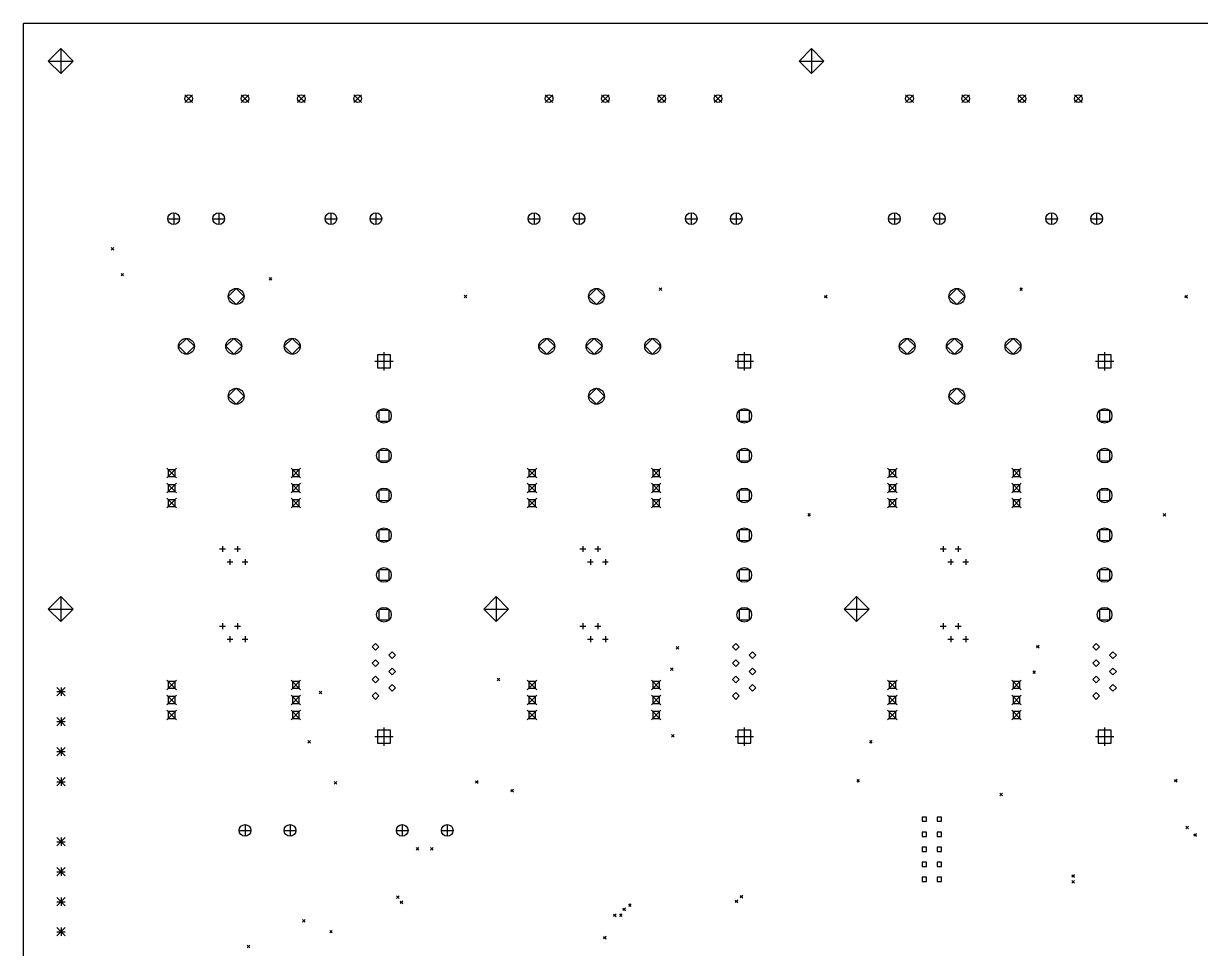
# Model space of a CAD drawing. Extents: x 3 to 18.8, y -15 to -2.7.
# Drawn here: x 3.1 to 10.94, y -8.86 to -2.7 of the extents above; entities that cross this region are included whole.
import ezdxf

# ---------------------------------------------------------------- set-up
doc = ezdxf.new("R2010")
doc.units = 0
doc.header["$MEASUREMENT"] = 0
doc.layers.add('BLACK', color=7, linetype='CONTINUOUS')

msp = doc.modelspace()

# ---------------------------------------------------------------- linework, layer by layer
at = {"layer": 'BLACK', "linetype": 'CONTINUOUS'}
for p, q in [((18.85, -2.7), (3.1, -2.7)), ((3.1, -13.2), (3.1, -2.7)), ((3.348, -2.867), (3.265, -2.95)), ((3.348, -2.867), (3.348, -3.033)), ((3.431, -2.95), (3.348, -2.867)), ((8.348, -2.867), (8.265, -2.95)), ((8.348, -2.867), (8.348, -3.033)), ((8.431, -2.95), (8.348, -2.867)), ((3.265, -2.95), (3.431, -2.95)), ((3.265, -2.95), (3.348, -3.033)), ((3.348, -3.033), (3.431, -2.95)), ((8.265, -2.95), (8.431, -2.95)), ((8.265, -2.95), (8.348, -3.033)), ((8.348, -3.033), (8.431, -2.95)), ((4.175, -3.1744), (4.2262, -3.2256)), ((4.2262, -3.1744), (4.175, -3.2256)), ((4.5498, -3.1744), (4.601, -3.2256)), ((4.601, -3.1744), (4.5498, -3.2256)), ((4.9246, -3.1744), (4.9758, -3.2256)), ((4.9758, -3.1744), (4.9246, -3.2256)), ((5.2994, -3.1744), (5.3506, -3.2256)), ((5.3506, -3.1744), (5.2994, -3.2256)), ((6.575, -3.1744), (6.6262, -3.2256)), ((6.6262, -3.1744), (6.575, -3.2256)), ((6.9498, -3.1744), (7.001, -3.2256)), ((7.001, -3.1744), (6.9498, -3.2256)), ((7.3246, -3.1744), (7.3758, -3.2256)), ((7.3758, -3.1744), (7.3246, -3.2256)), ((7.6994, -3.1744), (7.7506, -3.2256)), ((7.7506, -3.1744), (7.6994, -3.2256)), ((8.975, -3.1744), (9.0262, -3.2256)), ((9.0262, -3.1744), (8.975, -3.2256)), ((9.3498, -3.1744), (9.401, -3.2256)), ((9.401, -3.1744), (9.3498, -3.2256)), ((9.7246, -3.1744), (9.7758, -3.2256)), ((9.7758, -3.1744), (9.7246, -3.2256)), ((10.0994, -3.1744), (10.1506, -3.2256)), ((10.1506, -3.1744), (10.0994, -3.2256)), ((4.1, -3.961), (4.1, -4.039)), ((4.1, -3.961), (4.1, -4.039)), ((4.4, -3.961), (4.4, -4.039)), ((5.1469, -3.961), (5.1469, -4.039)), ((5.4469, -3.961), (5.4469, -4.039)), ((6.5, -3.961), (6.5, -4.039)), ((6.5, -3.961), (6.5, -4.039)), ((6.8, -3.961), (6.8, -4.039)), ((7.5469, -3.961), (7.5469, -4.039)), ((7.8469, -3.961), (7.8469, -4.039)), ((8.9, -3.961), (8.9, -4.039)), ((8.9, -3.961), (8.9, -4.039)), ((9.2, -3.961), (9.2, -4.039)), ((9.9469, -3.961), (9.9469, -4.039)), ((10.2469, -3.961), (10.2469, -4.039)), ((4.061, -4), (4.139, -4)), ((4.061, -4), (4.139, -4)), ((4.361, -4), (4.439, -4)), ((5.1079, -4), (5.1858, -4)), ((5.4079, -4), (5.4858, -4)), ((6.461, -4), (6.539, -4)), ((6.461, -4), (6.539, -4)), ((6.761, -4), (6.839, -4)), ((7.5079, -4), (7.5858, -4)), ((7.8079, -4), (7.8858, -4)), ((8.861, -4), (8.939, -4)), ((8.861, -4), (8.939, -4)), ((9.161, -4), (9.239, -4)), ((9.9079, -4), (9.9858, -4)), ((10.2079, -4), (10.2858, -4)), ((3.6845, -4.1915), (3.7015, -4.2085)), ((3.7015, -4.1915), (3.6845, -4.2085)), ((3.7495, -4.3645), (3.7665, -4.3815)), ((3.7665, -4.3645), (3.7495, -4.3815)), ((4.516, -4.4649), (4.4629, -4.518)), ((4.5691, -4.518), (4.516, -4.4649)), ((4.7355, -4.3915), (4.7525, -4.4085)), ((4.7525, -4.3915), (4.7355, -4.4085)), ((6.916, -4.4649), (6.8629, -4.518)), ((6.9691, -4.518), (6.916, -4.4649)), ((7.3345, -4.4615), (7.3515, -4.4785)), ((7.3515, -4.4615), (7.3345, -4.4785)), ((9.316, -4.4649), (9.2629, -4.518)), ((9.3691, -4.518), (9.316, -4.4649)), ((9.7345, -4.4615), (9.7515, -4.4785)), ((9.7515, -4.4615), (9.7345, -4.4785)), ((4.4629, -4.518), (4.516, -4.5711)), ((4.516, -4.5711), (4.5691, -4.518)), ((6.0344, -4.5095), (6.0514, -4.5265)), ((6.0514, -4.5095), (6.0344, -4.5265)), ((6.8629, -4.518), (6.916, -4.5711)), ((6.916, -4.5711), (6.9691, -4.518)), ((8.4344, -4.5105), (8.4514, -4.5275)), ((8.4514, -4.5105), (8.4344, -4.5275)), ((9.2629, -4.518), (9.316, -4.5711)), ((9.316, -4.5711), (9.3691, -4.518)), ((10.8344, -4.5105), (10.8514, -4.5275)), ((10.8514, -4.5105), (10.8344, -4.5275)), ((4.185, -4.7969), (4.1319, -4.85)), ((4.1319, -4.85), (4.185, -4.9031)), ((4.2381, -4.85), (4.185, -4.7969)), ((4.185, -4.9031), (4.2381, -4.85)), ((4.5, -4.7969), (4.4469, -4.85)), ((4.4469, -4.85), (4.5, -4.9031)), ((4.5531, -4.85), (4.5, -4.7969)), ((4.5, -4.9031), (4.5531, -4.85)), ((4.89, -4.7969), (4.8369, -4.85)), ((4.8369, -4.85), (4.89, -4.9031)), ((4.9431, -4.85), (4.89, -4.7969)), ((4.89, -4.9031), (4.9431, -4.85)), ((6.585, -4.7969), (6.5319, -4.85)), ((6.5319, -4.85), (6.585, -4.9031)), ((6.6381, -4.85), (6.585, -4.7969)), ((6.585, -4.9031), (6.6381, -4.85)), ((6.9, -4.7969), (6.8469, -4.85)), ((6.8469, -4.85), (6.9, -4.9031)), ((6.9531, -4.85), (6.9, -4.7969)), ((6.9, -4.9031), (6.9531, -4.85)), ((7.29, -4.7969), (7.2369, -4.85)), ((7.2369, -4.85), (7.29, -4.9031)), ((7.3431, -4.85), (7.29, -4.7969)), ((7.29, -4.9031), (7.3431, -4.85)), ((8.985, -4.7969), (8.9319, -4.85)), ((8.9319, -4.85), (8.985, -4.9031)), ((9.0381, -4.85), (8.985, -4.7969)), ((8.985, -4.9031), (9.0381, -4.85)), ((9.3, -4.7969), (9.2469, -4.85)), ((9.2469, -4.85), (9.3, -4.9031)), ((9.3531, -4.85), (9.3, -4.7969)), ((9.3, -4.9031), (9.3531, -4.85)), ((9.69, -4.7969), (9.6369, -4.85)), ((9.6369, -4.85), (9.69, -4.9031)), ((9.7431, -4.85), (9.69, -4.7969)), ((9.69, -4.9031), (9.7431, -4.85)), ((5.5434, -4.9066), (5.4566, -4.9066)), ((5.4566, -4.9066), (5.4566, -4.9934)), ((5.5, -4.8886), (5.5, -5.0114)), ((5.5434, -4.9934), (5.5434, -4.9066)), ((7.9434, -4.9066), (7.8566, -4.9066)), ((7.8566, -4.9066), (7.8566, -4.9934)), ((7.9, -4.8886), (7.9, -5.0114)), ((7.9434, -4.9934), (7.9434, -4.9066)), ((10.3434, -4.9066), (10.2566, -4.9066)), ((10.2566, -4.9066), (10.2566, -4.9934)), ((10.3, -4.8886), (10.3, -5.0114)), ((10.3434, -4.9934), (10.3434, -4.9066)), ((5.4386, -4.95), (5.5614, -4.95)), ((5.4566, -4.9934), (5.5434, -4.9934)), ((7.8386, -4.95), (7.9614, -4.95)), ((7.8566, -4.9934), (7.9434, -4.9934)), ((10.2386, -4.95), (10.3614, -4.95)), ((10.2566, -4.9934), (10.3434, -4.9934)), ((4.516, -5.1299), (4.4629, -5.183)), ((4.5691, -5.183), (4.516, -5.1299)), ((6.916, -5.1299), (6.8629, -5.183)), ((6.9691, -5.183), (6.916, -5.1299)), ((9.316, -5.1299), (9.2629, -5.183)), ((9.3691, -5.183), (9.316, -5.1299)), ((4.4629, -5.183), (4.516, -5.2361)), ((4.516, -5.2361), (4.5691, -5.183)), ((6.8629, -5.183), (6.916, -5.2361)), ((6.916, -5.2361), (6.9691, -5.183)), ((9.2629, -5.183), (9.316, -5.2361)), ((9.316, -5.2361), (9.3691, -5.183)), ((5.5347, -5.2783), (5.4653, -5.2783)), ((5.4653, -5.2783), (5.4653, -5.3477)), ((5.5347, -5.3477), (5.5347, -5.2783)), ((7.9347, -5.2783), (7.8653, -5.2783)), ((7.8653, -5.2783), (7.8653, -5.3477)), ((7.9347, -5.3477), (7.9347, -5.2783)), ((10.3347, -5.2783), (10.2653, -5.2783)), ((10.2653, -5.2783), (10.2653, -5.3477)), ((10.3347, -5.3477), (10.3347, -5.2783)), ((5.4653, -5.3477), (5.5347, -5.3477)), ((7.8653, -5.3477), (7.9347, -5.3477)), ((10.2653, -5.3477), (10.3347, -5.3477)), ((5.5347, -5.5433), (5.4653, -5.5433)), ((5.4653, -5.5433), (5.4653, -5.6126)), ((5.5347, -5.6126), (5.5347, -5.5433)), ((7.9347, -5.5433), (7.8653, -5.5433)), ((7.8653, -5.5433), (7.8653, -5.6126)), ((7.9347, -5.6126), (7.9347, -5.5433)), ((10.3347, -5.5433), (10.2653, -5.5433)), ((10.2653, -5.5433), (10.2653, -5.6126)), ((10.3347, -5.6126), (10.3347, -5.5433)), ((5.4653, -5.6126), (5.5347, -5.6126)), ((7.8653, -5.6126), (7.9347, -5.6126)), ((10.2653, -5.6126), (10.3347, -5.6126)), ((4.0551, -5.6626), (4.1181, -5.7256)), ((4.1181, -5.6626), (4.0551, -5.7256)), ((4.1089, -5.6718), (4.0643, -5.6718)), ((4.0643, -5.6718), (4.0643, -5.7164)), ((4.0643, -5.7164), (4.1089, -5.7164)), ((4.1089, -5.7164), (4.1089, -5.6718)), ((4.8819, -5.6626), (4.9449, -5.7256)), ((4.9449, -5.6626), (4.8819, -5.7256)), ((4.9357, -5.6718), (4.8911, -5.6718)), ((4.8911, -5.6718), (4.8911, -5.7164)), ((4.8911, -5.7164), (4.9357, -5.7164)), ((4.9357, -5.7164), (4.9357, -5.6718)), ((6.4551, -5.6626), (6.5181, -5.7256)), ((6.5181, -5.6626), (6.4551, -5.7256)), ((6.5089, -5.6718), (6.4643, -5.6718)), ((6.4643, -5.6718), (6.4643, -5.7164)), ((6.4643, -5.7164), (6.5089, -5.7164)), ((6.5089, -5.7164), (6.5089, -5.6718)), ((7.2819, -5.6626), (7.3449, -5.7256)), ((7.3449, -5.6626), (7.2819, -5.7256)), ((7.3357, -5.6718), (7.2911, -5.6718)), ((7.2911, -5.6718), (7.2911, -5.7164)), ((7.2911, -5.7164), (7.3357, -5.7164)), ((7.3357, -5.7164), (7.3357, -5.6718)), ((8.8551, -5.6626), (8.9181, -5.7256)), ((8.9181, -5.6626), (8.8551, -5.7256)), ((8.9089, -5.6718), (8.8643, -5.6718)), ((8.8643, -5.6718), (8.8643, -5.7164)), ((8.8643, -5.7164), (8.9089, -5.7164)), ((8.9089, -5.7164), (8.9089, -5.6718)), ((9.6819, -5.6626), (9.7449, -5.7256)), ((9.7449, -5.6626), (9.6819, -5.7256)), ((9.7357, -5.6718), (9.6911, -5.6718)), ((9.6911, -5.6718), (9.6911, -5.7164)), ((9.6911, -5.7164), (9.7357, -5.7164)), ((9.7357, -5.7164), (9.7357, -5.6718)), ((4.0551, -5.7626), (4.1181, -5.8256)), ((4.1181, -5.7626), (4.0551, -5.8256)), ((4.1089, -5.7718), (4.0643, -5.7718)), ((4.0643, -5.7718), (4.0643, -5.8164)), ((4.1089, -5.8164), (4.1089, -5.7718)), ((4.8819, -5.7626), (4.9449, -5.8256)), ((4.9449, -5.7626), (4.8819, -5.8256)), ((4.9357, -5.7718), (4.8911, -5.7718)), ((4.8911, -5.7718), (4.8911, -5.8164)), ((4.9357, -5.8164), (4.9357, -5.7718)), ((6.4551, -5.7626), (6.5181, -5.8256)), ((6.5181, -5.7626), (6.4551, -5.8256)), ((6.5089, -5.7718), (6.4643, -5.7718)), ((6.4643, -5.7718), (6.4643, -5.8164)), ((6.5089, -5.8164), (6.5089, -5.7718)), ((7.2819, -5.7626), (7.3449, -5.8256)), ((7.3449, -5.7626), (7.2819, -5.8256)), ((7.3357, -5.7718), (7.2911, -5.7718)), ((7.2911, -5.7718), (7.2911, -5.8164)), ((7.3357, -5.8164), (7.3357, -5.7718)), ((8.8551, -5.7626), (8.9181, -5.8256)), ((8.9181, -5.7626), (8.8551, -5.8256)), ((8.9089, -5.7718), (8.8643, -5.7718)), ((8.8643, -5.7718), (8.8643, -5.8164)), ((8.9089, -5.8164), (8.9089, -5.7718)), ((9.6819, -5.7626), (9.7449, -5.8256)), ((9.7449, -5.7626), (9.6819, -5.8256)), ((9.7357, -5.7718), (9.6911, -5.7718)), ((9.6911, -5.7718), (9.6911, -5.8164)), ((9.7357, -5.8164), (9.7357, -5.7718)), ((4.0551, -5.8626), (4.1181, -5.9256)), ((4.1181, -5.8626), (4.0551, -5.9256)), ((4.0643, -5.8164), (4.1089, -5.8164)), ((4.1089, -5.8718), (4.0643, -5.8718)), ((4.0643, -5.8718), (4.0643, -5.9164)), ((4.1089, -5.9164), (4.1089, -5.8718)), ((4.8819, -5.8626), (4.9449, -5.9256)), ((4.9449, -5.8626), (4.8819, -5.9256)), ((4.8911, -5.8164), (4.9357, -5.8164)), ((4.9357, -5.8718), (4.8911, -5.8718)), ((4.8911, -5.8718), (4.8911, -5.9164)), ((4.9357, -5.9164), (4.9357, -5.8718)), ((5.5347, -5.8083), (5.4653, -5.8083)), ((5.4653, -5.8083), (5.4653, -5.8776)), ((5.4653, -5.8776), (5.5347, -5.8776)), ((5.5347, -5.8776), (5.5347, -5.8083)), ((6.4551, -5.8626), (6.5181, -5.9256)), ((6.5181, -5.8626), (6.4551, -5.9256)), ((6.4643, -5.8164), (6.5089, -5.8164)), ((6.5089, -5.8718), (6.4643, -5.8718)), ((6.4643, -5.8718), (6.4643, -5.9164)), ((6.5089, -5.9164), (6.5089, -5.8718)), ((7.2819, -5.8626), (7.3449, -5.9256)), ((7.3449, -5.8626), (7.2819, -5.9256)), ((7.2911, -5.8164), (7.3357, -5.8164)), ((7.3357, -5.8718), (7.2911, -5.8718)), ((7.2911, -5.8718), (7.2911, -5.9164)), ((7.3357, -5.9164), (7.3357, -5.8718)), ((7.9347, -5.8083), (7.8653, -5.8083)), ((7.8653, -5.8083), (7.8653, -5.8776)), ((7.8653, -5.8776), (7.9347, -5.8776)), ((7.9347, -5.8776), (7.9347, -5.8083)), ((8.8551, -5.8626), (8.9181, -5.9256)), ((8.9181, -5.8626), (8.8551, -5.9256)), ((8.8643, -5.8164), (8.9089, -5.8164)), ((8.9089, -5.8718), (8.8643, -5.8718)), ((8.8643, -5.8718), (8.8643, -5.9164)), ((8.9089, -5.9164), (8.9089, -5.8718)), ((9.6819, -5.8626), (9.7449, -5.9256)), ((9.7449, -5.8626), (9.6819, -5.9256)), ((9.6911, -5.8164), (9.7357, -5.8164)), ((9.7357, -5.8718), (9.6911, -5.8718)), ((9.6911, -5.8718), (9.6911, -5.9164)), ((9.7357, -5.9164), (9.7357, -5.8718)), ((10.3347, -5.8083), (10.2653, -5.8083)), ((10.2653, -5.8083), (10.2653, -5.8776)), ((10.2653, -5.8776), (10.3347, -5.8776)), ((10.3347, -5.8776), (10.3347, -5.8083)), ((4.0643, -5.9164), (4.1089, -5.9164)), ((4.8911, -5.9164), (4.9357, -5.9164)), ((6.4643, -5.9164), (6.5089, -5.9164)), ((7.2911, -5.9164), (7.3357, -5.9164)), ((8.8643, -5.9164), (8.9089, -5.9164)), ((9.6911, -5.9164), (9.7357, -5.9164)), ((8.3225, -5.9635), (8.3395, -5.9805)), ((8.3395, -5.9635), (8.3225, -5.9805)), ((10.6905, -5.9635), (10.7075, -5.9805)), ((10.7075, -5.9635), (10.6905, -5.9805)), ((5.5347, -6.0732), (5.4653, -6.0732)), ((5.4653, -6.0732), (5.4653, -6.1425)), ((5.5347, -6.1425), (5.5347, -6.0732)), ((7.9347, -6.0732), (7.8653, -6.0732)), ((7.8653, -6.0732), (7.8653, -6.1425)), ((7.9347, -6.1425), (7.9347, -6.0732)), ((10.3347, -6.0732), (10.2653, -6.0732)), ((10.2653, -6.0732), (10.2653, -6.1425)), ((10.3347, -6.1425), (10.3347, -6.0732)), ((4.425, -6.1803), (4.425, -6.2197)), ((4.525, -6.1803), (4.525, -6.2197)), ((5.4653, -6.1425), (5.5347, -6.1425)), ((6.825, -6.1803), (6.825, -6.2197)), ((6.925, -6.1803), (6.925, -6.2197)), ((7.8653, -6.1425), (7.9347, -6.1425)), ((9.225, -6.1803), (9.225, -6.2197)), ((9.325, -6.1803), (9.325, -6.2197)), ((10.2653, -6.1425), (10.3347, -6.1425)), ((4.4053, -6.2), (4.4447, -6.2)), ((4.475, -6.2669), (4.475, -6.3063)), ((4.5053, -6.2), (4.5447, -6.2)), ((4.575, -6.2669), (4.575, -6.3063)), ((6.8053, -6.2), (6.8447, -6.2)), ((6.875, -6.2669), (6.875, -6.3063)), ((6.9053, -6.2), (6.9447, -6.2)), ((6.975, -6.2669), (6.975, -6.3063)), ((9.2053, -6.2), (9.2447, -6.2)), ((9.275, -6.2669), (9.275, -6.3063)), ((9.3053, -6.2), (9.3447, -6.2)), ((9.375, -6.2669), (9.375, -6.3063)), ((4.4553, -6.2866), (4.4947, -6.2866)), ((4.5553, -6.2866), (4.5947, -6.2866)), ((5.5347, -6.3382), (5.4653, -6.3382)), ((5.4653, -6.3382), (5.4653, -6.4075)), ((5.5347, -6.4075), (5.5347, -6.3382)), ((6.8553, -6.2866), (6.8947, -6.2866)), ((6.9553, -6.2866), (6.9947, -6.2866)), ((7.9347, -6.3382), (7.8653, -6.3382)), ((7.8653, -6.3382), (7.8653, -6.4075)), ((7.9347, -6.4075), (7.9347, -6.3382)), ((9.2553, -6.2866), (9.2947, -6.2866)), ((9.3553, -6.2866), (9.3947, -6.2866)), ((10.3347, -6.3382), (10.2653, -6.3382)), ((10.2653, -6.3382), (10.2653, -6.4075)), ((10.3347, -6.4075), (10.3347, -6.3382)), ((5.4653, -6.4075), (5.5347, -6.4075)), ((7.8653, -6.4075), (7.9347, -6.4075)), ((10.2653, -6.4075), (10.3347, -6.4075)), ((3.348, -6.517), (3.265, -6.6)), ((3.348, -6.517), (3.348, -6.683)), ((3.431, -6.6), (3.348, -6.517)), ((6.248, -6.517), (6.165, -6.6)), ((6.248, -6.517), (6.248, -6.683)), ((6.331, -6.6), (6.248, -6.517)), ((8.648, -6.517), (8.565, -6.6)), ((8.648, -6.517), (8.648, -6.683)), ((8.731, -6.6), (8.648, -6.517)), ((3.265, -6.6), (3.431, -6.6)), ((3.265, -6.6), (3.348, -6.683)), ((3.348, -6.683), (3.431, -6.6)), ((5.5347, -6.6031), (5.4653, -6.6031)), ((5.4653, -6.6031), (5.4653, -6.6725)), ((5.5347, -6.6725), (5.5347, -6.6031)), ((6.165, -6.6), (6.331, -6.6)), ((6.165, -6.6), (6.248, -6.683)), ((6.248, -6.683), (6.331, -6.6)), ((7.9347, -6.6031), (7.8653, -6.6031)), ((7.8653, -6.6031), (7.8653, -6.6725)), ((7.9347, -6.6725), (7.9347, -6.6031)), ((8.565, -6.6), (8.731, -6.6)), ((8.565, -6.6), (8.648, -6.683)), ((8.648, -6.683), (8.731, -6.6)), ((10.3347, -6.6031), (10.2653, -6.6031)), ((10.2653, -6.6031), (10.2653, -6.6725)), ((10.3347, -6.6725), (10.3347, -6.6031)), ((4.4053, -6.7134), (4.4447, -6.7134)), ((4.425, -6.6937), (4.425, -6.7331)), ((4.5053, -6.7134), (4.5447, -6.7134)), ((4.525, -6.6937), (4.525, -6.7331)), ((5.4653, -6.6725), (5.5347, -6.6725)), ((6.8053, -6.7134), (6.8447, -6.7134)), ((6.825, -6.6937), (6.825, -6.7331)), ((6.9053, -6.7134), (6.9447, -6.7134)), ((6.925, -6.6937), (6.925, -6.7331)), ((7.8653, -6.6725), (7.9347, -6.6725)), ((9.2053, -6.7134), (9.2447, -6.7134)), ((9.225, -6.6937), (9.225, -6.7331)), ((9.3053, -6.7134), (9.3447, -6.7134)), ((9.325, -6.6937), (9.325, -6.7331)), ((10.2653, -6.6725), (10.3347, -6.6725)), ((4.4553, -6.8), (4.4947, -6.8)), ((4.475, -6.7803), (4.475, -6.8197)), ((4.5553, -6.8), (4.5947, -6.8)), ((4.575, -6.7803), (4.575, -6.8197)), ((6.8553, -6.8), (6.8947, -6.8)), ((6.875, -6.7803), (6.875, -6.8197)), ((6.9553, -6.8), (6.9947, -6.8)), ((6.975, -6.7803), (6.975, -6.8197)), ((9.2553, -6.8), (9.2947, -6.8)), ((9.275, -6.7803), (9.275, -6.8197)), ((9.3553, -6.8), (9.3947, -6.8)), ((9.375, -6.7803), (9.375, -6.8197)), ((5.4441, -6.8295), (5.4217, -6.852)), ((5.4217, -6.852), (5.4441, -6.8744)), ((5.4665, -6.852), (5.4441, -6.8295)), ((5.4441, -6.8744), (5.4665, -6.852)), ((5.5559, -6.8846), (5.5335, -6.9071)), ((5.5783, -6.9071), (5.5559, -6.8846)), ((7.4465, -6.8505), (7.4635, -6.8675)), ((7.4635, -6.8505), (7.4465, -6.8675)), ((7.8441, -6.8295), (7.8217, -6.852)), ((7.8217, -6.852), (7.8441, -6.8744)), ((7.8665, -6.852), (7.8441, -6.8295)), ((7.8441, -6.8744), (7.8665, -6.852)), ((7.9559, -6.8846), (7.9335, -6.9071)), ((7.9783, -6.9071), (7.9559, -6.8846)), ((9.8475, -6.8425), (9.8645, -6.8595)), ((9.8645, -6.8425), (9.8475, -6.8595)), ((10.2441, -6.8295), (10.2217, -6.852)), ((10.2217, -6.852), (10.2441, -6.8744)), ((10.2665, -6.852), (10.2441, -6.8295)), ((10.2441, -6.8744), (10.2665, -6.852)), ((10.3559, -6.8846), (10.3335, -6.9071)), ((10.3783, -6.9071), (10.3559, -6.8846)), ((5.4441, -6.9386), (5.4217, -6.961)), ((5.4217, -6.961), (5.4441, -6.9835)), ((5.4665, -6.961), (5.4441, -6.9386)), ((5.4441, -6.9835), (5.4665, -6.961)), ((5.5335, -6.9071), (5.5559, -6.9295)), ((5.5559, -6.9295), (5.5783, -6.9071)), ((7.8441, -6.9386), (7.8217, -6.961)), ((7.8217, -6.961), (7.8441, -6.9835)), ((7.8665, -6.961), (7.8441, -6.9386)), ((7.8441, -6.9835), (7.8665, -6.961)), ((7.9335, -6.9071), (7.9559, -6.9295)), ((7.9559, -6.9295), (7.9783, -6.9071)), ((10.2441, -6.9386), (10.2217, -6.961)), ((10.2217, -6.961), (10.2441, -6.9835)), ((10.2665, -6.961), (10.2441, -6.9386)), ((10.2441, -6.9835), (10.2665, -6.961)), ((10.3335, -6.9071), (10.3559, -6.9295)), ((10.3559, -6.9295), (10.3783, -6.9071)), ((5.4441, -7.0476), (5.4217, -7.0701)), ((5.4665, -7.0701), (5.4441, -7.0476)), ((5.5559, -6.9937), (5.5335, -7.0161)), ((5.5335, -7.0161), (5.5559, -7.0386)), ((5.5783, -7.0161), (5.5559, -6.9937)), ((5.5559, -7.0386), (5.5783, -7.0161)), ((7.4095, -6.9925), (7.4265, -7.0095)), ((7.4265, -6.9925), (7.4095, -7.0095)), ((7.8441, -7.0476), (7.8217, -7.0701)), ((7.8665, -7.0701), (7.8441, -7.0476)), ((7.9559, -6.9937), (7.9335, -7.0161)), ((7.9335, -7.0161), (7.9559, -7.0386)), ((7.9783, -7.0161), (7.9559, -6.9937)), ((7.9559, -7.0386), (7.9783, -7.0161)), ((9.8215, -7.0115), (9.8385, -7.0285)), ((9.8385, -7.0115), (9.8215, -7.0285)), ((10.2441, -7.0476), (10.2217, -7.0701)), ((10.2665, -7.0701), (10.2441, -7.0476)), ((10.3559, -6.9937), (10.3335, -7.0161)), ((10.3335, -7.0161), (10.3559, -7.0386)), ((10.3783, -7.0161), (10.3559, -6.9937)), ((10.3559, -7.0386), (10.3783, -7.0161)), ((3.3224, -7.1224), (3.3776, -7.1776)), ((3.3776, -7.1224), (3.3224, -7.1776)), ((3.35, -7.1224), (3.35, -7.1776)), ((4.0551, -7.0744), (4.1181, -7.1374)), ((4.1181, -7.0744), (4.0551, -7.1374)), ((4.1089, -7.0836), (4.0643, -7.0836)), ((4.0643, -7.0836), (4.0643, -7.1282)), ((4.0643, -7.1282), (4.1089, -7.1282)), ((4.1089, -7.1282), (4.1089, -7.0836)), ((4.8819, -7.0744), (4.9449, -7.1374)), ((4.9449, -7.0744), (4.8819, -7.1374)), ((4.9357, -7.0836), (4.8911, -7.0836)), ((4.8911, -7.0836), (4.8911, -7.1282)), ((4.8911, -7.1282), (4.9357, -7.1282)), ((4.9357, -7.1282), (4.9357, -7.0836)), ((5.4217, -7.0701), (5.4441, -7.0925)), ((5.4441, -7.0925), (5.4665, -7.0701)), ((5.5559, -7.1028), (5.5335, -7.1252)), ((5.5335, -7.1252), (5.5559, -7.1476)), ((5.5783, -7.1252), (5.5559, -7.1028)), ((5.5559, -7.1476), (5.5783, -7.1252)), ((6.2545, -7.0615), (6.2715, -7.0785)), ((6.2715, -7.0615), (6.2545, -7.0785)), ((6.4551, -7.0744), (6.5181, -7.1374)), ((6.5181, -7.0744), (6.4551, -7.1374)), ((6.5089, -7.0836), (6.4643, -7.0836)), ((6.4643, -7.0836), (6.4643, -7.1282)), ((6.4643, -7.1282), (6.5089, -7.1282)), ((6.5089, -7.1282), (6.5089, -7.0836)), ((7.2819, -7.0744), (7.3449, -7.1374)), ((7.3449, -7.0744), (7.2819, -7.1374)), ((7.3357, -7.0836), (7.2911, -7.0836)), ((7.2911, -7.0836), (7.2911, -7.1282)), ((7.2911, -7.1282), (7.3357, -7.1282)), ((7.3357, -7.1282), (7.3357, -7.0836)), ((7.8217, -7.0701), (7.8441, -7.0925)), ((7.8441, -7.0925), (7.8665, -7.0701)), ((7.9559, -7.1028), (7.9335, -7.1252)), ((7.9335, -7.1252), (7.9559, -7.1476)), ((7.9783, -7.1252), (7.9559, -7.1028)), ((7.9559, -7.1476), (7.9783, -7.1252)), ((8.8551, -7.0744), (8.9181, -7.1374)), ((8.9181, -7.0744), (8.8551, -7.1374)), ((8.9089, -7.0836), (8.8643, -7.0836)), ((8.8643, -7.0836), (8.8643, -7.1282)), ((8.8643, -7.1282), (8.9089, -7.1282)), ((8.9089, -7.1282), (8.9089, -7.0836)), ((9.6819, -7.0744), (9.7449, -7.1374)), ((9.7449, -7.0744), (9.6819, -7.1374)), ((9.7357, -7.0836), (9.6911, -7.0836)), ((9.6911, -7.0836), (9.6911, -7.1282)), ((9.6911, -7.1282), (9.7357, -7.1282)), ((9.7357, -7.1282), (9.7357, -7.0836)), ((10.2217, -7.0701), (10.2441, -7.0925)), ((10.2441, -7.0925), (10.2665, -7.0701)), ((10.3559, -7.1028), (10.3335, -7.1252)), ((10.3335, -7.1252), (10.3559, -7.1476)), ((10.3783, -7.1252), (10.3559, -7.1028)), ((10.3559, -7.1476), (10.3783, -7.1252)), ((3.3224, -7.15), (3.3776, -7.15)), ((4.0551, -7.1744), (4.1181, -7.2374)), ((4.1181, -7.1744), (4.0551, -7.2374)), ((4.1089, -7.1836), (4.0643, -7.1836)), ((4.0643, -7.1836), (4.0643, -7.2282)), ((4.1089, -7.2282), (4.1089, -7.1836)), ((4.8819, -7.1744), (4.9449, -7.2374)), ((4.9449, -7.1744), (4.8819, -7.2374)), ((4.9357, -7.1836), (4.8911, -7.1836)), ((4.8911, -7.1836), (4.8911, -7.2282)), ((4.9357, -7.2282), (4.9357, -7.1836)), ((5.0695, -7.1475), (5.0865, -7.1645)), ((5.0865, -7.1475), (5.0695, -7.1645)), ((5.4441, -7.1567), (5.4217, -7.1791)), ((5.4217, -7.1791), (5.4441, -7.2016)), ((5.4665, -7.1791), (5.4441, -7.1567)), ((5.4441, -7.2016), (5.4665, -7.1791)), ((6.4551, -7.1744), (6.5181, -7.2374)), ((6.5181, -7.1744), (6.4551, -7.2374)), ((6.5089, -7.1836), (6.4643, -7.1836)), ((6.4643, -7.1836), (6.4643, -7.2282)), ((6.5089, -7.2282), (6.5089, -7.1836)), ((7.2819, -7.1744), (7.3449, -7.2374)), ((7.3449, -7.1744), (7.2819, -7.2374)), ((7.3357, -7.1836), (7.2911, -7.1836)), ((7.2911, -7.1836), (7.2911, -7.2282)), ((7.3357, -7.2282), (7.3357, -7.1836)), ((7.8441, -7.1567), (7.8217, -7.1791)), ((7.8217, -7.1791), (7.8441, -7.2016)), ((7.8665, -7.1791), (7.8441, -7.1567)), ((7.8441, -7.2016), (7.8665, -7.1791)), ((8.8551, -7.1744), (8.9181, -7.2374)), ((8.9181, -7.1744), (8.8551, -7.2374)), ((8.9089, -7.1836), (8.8643, -7.1836)), ((8.8643, -7.1836), (8.8643, -7.2282)), ((8.9089, -7.2282), (8.9089, -7.1836)), ((9.6819, -7.1744), (9.7449, -7.2374)), ((9.7449, -7.1744), (9.6819, -7.2374)), ((9.7357, -7.1836), (9.6911, -7.1836)), ((9.6911, -7.1836), (9.6911, -7.2282)), ((9.7357, -7.2282), (9.7357, -7.1836)), ((10.2441, -7.1567), (10.2217, -7.1791)), ((10.2217, -7.1791), (10.2441, -7.2016)), ((10.2665, -7.1791), (10.2441, -7.1567)), ((10.2441, -7.2016), (10.2665, -7.1791)), ((4.0551, -7.2744), (4.1181, -7.3374)), ((4.1181, -7.2744), (4.0551, -7.3374)), ((4.0643, -7.2282), (4.1089, -7.2282)), ((4.1089, -7.2836), (4.0643, -7.2836)), ((4.0643, -7.2836), (4.0643, -7.3282)), ((4.1089, -7.3282), (4.1089, -7.2836)), ((4.8819, -7.2744), (4.9449, -7.3374)), ((4.9449, -7.2744), (4.8819, -7.3374)), ((4.8911, -7.2282), (4.9357, -7.2282)), ((4.9357, -7.2836), (4.8911, -7.2836)), ((4.8911, -7.2836), (4.8911, -7.3282)), ((4.9357, -7.3282), (4.9357, -7.2836)), ((6.4551, -7.2744), (6.5181, -7.3374)), ((6.5181, -7.2744), (6.4551, -7.3374)), ((6.4643, -7.2282), (6.5089, -7.2282)), ((6.5089, -7.2836), (6.4643, -7.2836)), ((6.4643, -7.2836), (6.4643, -7.3282)), ((6.5089, -7.3282), (6.5089, -7.2836)), ((7.2819, -7.2744), (7.3449, -7.3374)), ((7.3449, -7.2744), (7.2819, -7.3374)), ((7.2911, -7.2282), (7.3357, -7.2282)), ((7.3357, -7.2836), (7.2911, -7.2836)), ((7.2911, -7.2836), (7.2911, -7.3282)), ((7.3357, -7.3282), (7.3357, -7.2836)), ((8.8551, -7.2744), (8.9181, -7.3374)), ((8.9181, -7.2744), (8.8551, -7.3374)), ((8.8643, -7.2282), (8.9089, -7.2282)), ((8.9089, -7.2836), (8.8643, -7.2836)), ((8.8643, -7.2836), (8.8643, -7.3282)), ((8.9089, -7.3282), (8.9089, -7.2836)), ((9.6819, -7.2744), (9.7449, -7.3374)), ((9.7449, -7.2744), (9.6819, -7.3374)), ((9.6911, -7.2282), (9.7357, -7.2282)), ((9.7357, -7.2836), (9.6911, -7.2836)), ((9.6911, -7.2836), (9.6911, -7.3282)), ((9.7357, -7.3282), (9.7357, -7.2836)), ((3.3224, -7.3224), (3.3776, -7.3776)), ((3.3776, -7.3224), (3.3224, -7.3776)), ((3.3224, -7.35), (3.3776, -7.35)), ((3.35, -7.3224), (3.35, -7.3776)), ((4.0643, -7.3282), (4.1089, -7.3282)), ((4.8911, -7.3282), (4.9357, -7.3282)), ((6.4643, -7.3282), (6.5089, -7.3282)), ((7.2911, -7.3282), (7.3357, -7.3282)), ((8.8643, -7.3282), (8.9089, -7.3282)), ((9.6911, -7.3282), (9.7357, -7.3282)), ((5.5434, -7.4066), (5.4566, -7.4066)), ((5.4566, -7.4066), (5.4566, -7.4934)), ((5.5, -7.3886), (5.5, -7.5114)), ((5.5434, -7.4934), (5.5434, -7.4066)), ((7.4155, -7.4355), (7.4325, -7.4525)), ((7.4325, -7.4355), (7.4155, -7.4525)), ((7.9434, -7.4066), (7.8566, -7.4066)), ((7.8566, -7.4066), (7.8566, -7.4934)), ((7.9, -7.3886), (7.9, -7.5114)), ((7.9434, -7.4934), (7.9434, -7.4066)), ((10.3434, -7.4066), (10.2566, -7.4066)), ((10.2566, -7.4066), (10.2566, -7.4934)), ((10.3, -7.3886), (10.3, -7.5114)), ((10.3434, -7.4934), (10.3434, -7.4066)), ((3.3224, -7.5224), (3.3776, -7.5776)), ((3.3776, -7.5224), (3.3224, -7.5776)), ((3.35, -7.5224), (3.35, -7.5776)), ((4.9945, -7.4755), (5.0115, -7.4925)), ((5.0115, -7.4755), (4.9945, -7.4925)), ((5.4386, -7.45), (5.5614, -7.45)), ((5.4566, -7.4934), (5.5434, -7.4934)), ((7.8386, -7.45), (7.9614, -7.45)), ((7.8566, -7.4934), (7.9434, -7.4934)), ((8.7335, -7.4755), (8.7505, -7.4925)), ((8.7505, -7.4755), (8.7335, -7.4925)), ((10.2386, -7.45), (10.3614, -7.45)), ((10.2566, -7.4934), (10.3434, -7.4934)), ((3.3224, -7.55), (3.3776, -7.55)), ((3.3224, -7.7224), (3.3776, -7.7776)), ((3.3776, -7.7224), (3.3224, -7.7776)), ((3.3224, -7.75), (3.3776, -7.75)), ((3.35, -7.7224), (3.35, -7.7776)), ((5.1695, -7.7485), (5.1865, -7.7655)), ((5.1865, -7.7485), (5.1695, -7.7655)), ((6.1105, -7.7435), (6.1275, -7.7605)), ((6.1275, -7.7435), (6.1105, -7.7605)), ((8.6495, -7.7365), (8.6665, -7.7535)), ((8.6665, -7.7365), (8.6495, -7.7535)), ((10.7665, -7.7345), (10.7835, -7.7515)), ((10.7835, -7.7345), (10.7665, -7.7515)), ((6.3465, -7.8015), (6.3635, -7.8185)), ((6.3635, -7.8015), (6.3465, -7.8185)), ((9.6025, -7.8265), (9.6195, -7.8435)), ((9.6195, -7.8265), (9.6025, -7.8435)), ((9.1141, -7.9859), (9.0859, -7.9859)), ((9.0859, -7.9859), (9.0859, -8.0141)), ((9.1141, -8.0141), (9.1141, -7.9859)), ((9.2141, -7.9859), (9.1859, -7.9859)), ((9.1859, -7.9859), (9.1859, -8.0141)), ((9.2141, -8.0141), (9.2141, -7.9859)), ((4.575, -8.036), (4.575, -8.114)), ((4.575, -8.036), (4.575, -8.114)), ((4.875, -8.036), (4.875, -8.114)), ((5.6219, -8.036), (5.6219, -8.114)), ((5.9219, -8.036), (5.9219, -8.114)), ((9.0859, -8.0141), (9.1141, -8.0141)), ((9.1859, -8.0141), (9.2141, -8.0141)), ((10.8415, -8.0465), (10.8585, -8.0635)), ((10.8585, -8.0465), (10.8415, -8.0635)), ((3.3224, -8.1224), (3.3776, -8.1776)), ((3.3776, -8.1224), (3.3224, -8.1776)), ((3.3224, -8.15), (3.3776, -8.15)), ((3.35, -8.1224), (3.35, -8.1776)), ((4.536, -8.075), (4.614, -8.075)), ((4.536, -8.075), (4.614, -8.075)), ((4.836, -8.075), (4.914, -8.075)), ((5.5829, -8.075), (5.6608, -8.075)), ((5.8829, -8.075), (5.9608, -8.075)), ((9.1141, -8.0859), (9.0859, -8.0859)), ((9.0859, -8.0859), (9.0859, -8.1141)), ((9.0859, -8.1141), (9.1141, -8.1141)), ((9.1141, -8.1141), (9.1141, -8.0859)), ((9.2141, -8.0859), (9.1859, -8.0859)), ((9.1859, -8.0859), (9.1859, -8.1141)), ((9.1859, -8.1141), (9.2141, -8.1141)), ((9.2141, -8.1141), (9.2141, -8.0859)), ((10.895, -8.097), (10.912, -8.114)), ((10.912, -8.097), (10.895, -8.114)), ((5.7145, -8.1885), (5.7315, -8.2055)), ((5.7315, -8.1885), (5.7145, -8.2055)), ((5.8105, -8.1885), (5.8275, -8.2055)), ((5.8275, -8.1885), (5.8105, -8.2055)), ((9.1141, -8.1859), (9.0859, -8.1859)), ((9.0859, -8.1859), (9.0859, -8.2141)), ((9.0859, -8.2141), (9.1141, -8.2141)), ((9.1141, -8.2141), (9.1141, -8.1859)), ((9.2141, -8.1859), (9.1859, -8.1859)), ((9.1859, -8.1859), (9.1859, -8.2141)), ((9.1859, -8.2141), (9.2141, -8.2141)), ((9.2141, -8.2141), (9.2141, -8.1859)), ((9.1141, -8.2859), (9.0859, -8.2859)), ((9.0859, -8.2859), (9.0859, -8.3141)), ((9.1141, -8.3141), (9.1141, -8.2859)), ((9.2141, -8.2859), (9.1859, -8.2859)), ((9.1859, -8.2859), (9.1859, -8.3141)), ((9.2141, -8.3141), (9.2141, -8.2859)), ((3.3224, -8.3224), (3.3776, -8.3776)), ((3.3776, -8.3224), (3.3224, -8.3776)), ((3.3224, -8.35), (3.3776, -8.35)), ((3.35, -8.3224), (3.35, -8.3776)), ((9.0859, -8.3141), (9.1141, -8.3141)), ((9.1141, -8.3859), (9.0859, -8.3859)), ((9.0859, -8.3859), (9.0859, -8.4141)), ((9.1141, -8.4141), (9.1141, -8.3859)), ((9.1859, -8.3141), (9.2141, -8.3141)), ((9.2141, -8.3859), (9.1859, -8.3859)), ((9.1859, -8.3859), (9.1859, -8.4141)), ((9.2141, -8.4141), (9.2141, -8.3859)), ((10.0825, -8.3695), (10.0995, -8.3865)), ((10.0995, -8.3695), (10.0825, -8.3865)), ((9.0859, -8.4141), (9.1141, -8.4141)), ((9.1859, -8.4141), (9.2141, -8.4141)), ((10.0825, -8.4085), (10.0995, -8.4255)), ((10.0995, -8.4085), (10.0825, -8.4255)), ((3.3224, -8.5224), (3.3776, -8.5776)), ((3.3776, -8.5224), (3.3224, -8.5776)), ((3.35, -8.5224), (3.35, -8.5776)), ((5.5839, -8.5111), (5.6009, -8.5281)), ((5.6009, -8.5111), (5.5839, -8.5281)), ((7.8405, -8.5385), (7.8575, -8.5555)), ((7.8575, -8.5385), (7.8405, -8.5555)), ((7.8735, -8.5075), (7.8905, -8.5245)), ((7.8905, -8.5075), (7.8735, -8.5245)), ((3.3224, -8.55), (3.3776, -8.55)), ((5.6084, -8.545), (5.6254, -8.562)), ((5.6254, -8.545), (5.6084, -8.562)), ((7.0915, -8.5915), (7.1085, -8.6085)), ((7.1085, -8.5915), (7.0915, -8.6085)), ((7.1285, -8.5635), (7.1455, -8.5805)), ((7.1455, -8.5635), (7.1285, -8.5805)), ((4.9585, -8.6685), (4.9755, -8.6855)), ((4.9755, -8.6685), (4.9585, -8.6855)), ((7.0295, -8.6315), (7.0465, -8.6485)), ((7.0465, -8.6315), (7.0295, -8.6485)), ((7.0685, -8.6305), (7.0855, -8.6475)), ((7.0855, -8.6305), (7.0685, -8.6475)), ((3.3224, -8.7224), (3.3776, -8.7776)), ((3.3776, -8.7224), (3.3224, -8.7776)), ((3.3224, -8.75), (3.3776, -8.75)), ((3.35, -8.7224), (3.35, -8.7776)), ((5.1395, -8.7405), (5.1565, -8.7575)), ((5.1565, -8.7405), (5.1395, -8.7575)), ((4.5895, -8.8395), (4.6065, -8.8565)), ((4.6065, -8.8395), (4.5895, -8.8565)), ((6.9625, -8.7805), (6.9795, -8.7975)), ((6.9795, -8.7805), (6.9625, -8.7975))]:
    msp.add_line(p, q, dxfattribs=at)
at = {"layer": 'BLACK'}
for centre, radius in [((4.2006, -3.2), 0.0256), ((4.5754, -3.2), 0.0256), ((4.9502, -3.2), 0.0256), ((5.325, -3.2), 0.0256), ((6.6006, -3.2), 0.0256), ((6.9754, -3.2), 0.0256), ((7.3502, -3.2), 0.0256), ((7.725, -3.2), 0.0256), ((9.0006, -3.2), 0.0256), ((9.3754, -3.2), 0.0256), ((9.7502, -3.2), 0.0256), ((10.125, -3.2), 0.0256), ((4.1, -4), 0.039), ((4.1, -4), 0.039), ((4.4, -4), 0.039), ((5.1469, -4), 0.039), ((5.4469, -4), 0.039), ((6.5, -4), 0.039), ((6.5, -4), 0.039), ((6.8, -4), 0.039), ((7.5469, -4), 0.039), ((7.8469, -4), 0.039), ((8.9, -4), 0.039), ((8.9, -4), 0.039), ((9.2, -4), 0.039), ((9.9469, -4), 0.039), ((10.2469, -4), 0.039), ((4.516, -4.518), 0.0531), ((6.916, -4.518), 0.0531), ((9.316, -4.518), 0.0531), ((4.185, -4.85), 0.0531), ((4.5, -4.85), 0.0531), ((4.89, -4.85), 0.0531), ((6.585, -4.85), 0.0531), ((6.9, -4.85), 0.0531), ((7.29, -4.85), 0.0531), ((8.985, -4.85), 0.0531), ((9.3, -4.85), 0.0531), ((9.69, -4.85), 0.0531), ((4.516, -5.183), 0.0531), ((6.916, -5.183), 0.0531), ((9.316, -5.183), 0.0531), ((5.5, -5.313), 0.049), ((7.9, -5.313), 0.049), ((10.3, -5.313), 0.049), ((5.5, -5.578), 0.049), ((7.9, -5.578), 0.049), ((10.3, -5.578), 0.049), ((5.5, -5.8429), 0.049), ((7.9, -5.8429), 0.049), ((10.3, -5.8429), 0.049), ((5.5, -6.1079), 0.049), ((7.9, -6.1079), 0.049), ((10.3, -6.1079), 0.049), ((5.5, -6.3728), 0.049), ((7.9, -6.3728), 0.049), ((10.3, -6.3728), 0.049), ((5.5, -6.6378), 0.049), ((7.9, -6.6378), 0.049), ((10.3, -6.6378), 0.049), ((4.575, -8.075), 0.039), ((4.575, -8.075), 0.039), ((4.875, -8.075), 0.039), ((5.6219, -8.075), 0.039), ((5.9219, -8.075), 0.039)]:
    msp.add_circle(centre, radius, dxfattribs=at)

doc.saveas('drawing.dxf')
